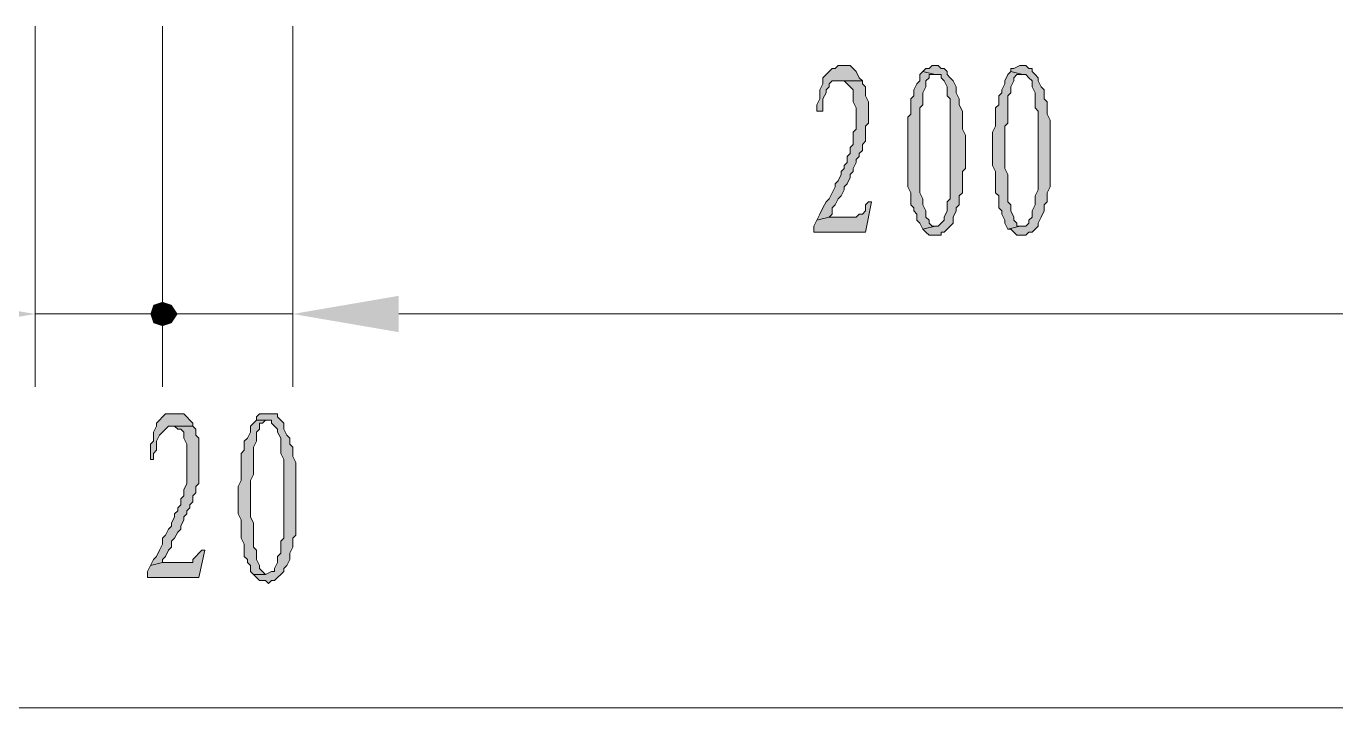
# Model space of a CAD drawing. Header units: millimetres. Extents: x 24 to 410, y 10 to 282.
# Drawn here: x 80.39 to 98.69, y 54.65 to 64.18 of the extents above; entities that cross this region are included whole.
import ezdxf

# ---------------------------------------------------------------- set-up
doc = ezdxf.new("R2010")
doc.units = ezdxf.units.MM

msp = doc.modelspace()

# ---------------------------------------------------------------- hatches: boundary and pattern name
h = msp.add_hatch(color=7)
h.dxf.hatch_style = 2
h.paths.add_polyline_path([(91.821, 63.627), (91.736333, 63.627), (91.694, 63.584667), (91.651667, 63.584667), (91.609333, 63.542333), (91.567, 63.5), (91.524667, 63.457667), (91.524667, 63.373), (91.482333, 63.288333), (91.482333, 63.161333), (91.44, 63.076667), (91.44, 62.992), (91.524667, 62.992), (91.524667, 63.161333), (91.567, 63.246), (91.567, 63.288333), (91.609333, 63.330667), (91.609333, 63.373), (91.651667, 63.415333), (91.694, 63.415333), (91.778667, 63.415333), (92.075, 63.415333), (92.032667, 63.457667), (91.990333, 63.542333), (91.948, 63.584667), (91.905667, 63.627)])
h = msp.add_hatch(color=7)
h.dxf.hatch_style = 2
h.paths.add_polyline_path([(92.921667, 63.542333), (92.879333, 63.5), (92.879333, 63.415333), (92.837, 63.373), (92.794667, 63.288333), (92.794667, 63.203667), (92.752333, 63.161333), (92.752333, 62.949667), (92.71, 62.907333), (92.71, 61.933667), (92.752333, 61.849), (92.752333, 61.806667), (92.752333, 61.679667), (92.794667, 61.637333), (92.794667, 61.595), (92.837, 61.552667), (92.837, 61.468), (92.879333, 61.425667), (92.921667, 61.341), (93.091, 61.383333), (93.048667, 61.383333), (93.006333, 61.425667), (93.006333, 61.468), (92.964, 61.510333), (92.964, 61.595), (92.921667, 61.679667), (92.921667, 61.764333), (92.879333, 61.849), (92.879333, 63.034333), (92.921667, 63.076667), (92.921667, 63.246), (92.964, 63.330667), (92.964, 63.415333), (93.006333, 63.457667), (93.006333, 63.5), (93.048667, 63.5), (93.091, 63.5)])
h = msp.add_hatch(color=7)
h.dxf.hatch_style = 2
h.paths.add_polyline_path([(93.091, 63.627), (93.048667, 63.627), (93.006333, 63.584667), (92.964, 63.584667), (92.921667, 63.542333), (93.091, 63.5), (93.175667, 63.5), (93.175667, 63.457667), (93.218, 63.415333), (93.260333, 63.330667), (93.260333, 63.203667), (93.302667, 63.161333), (93.302667, 62.441667), (93.302667, 62.399333), (93.302667, 61.764333), (93.260333, 61.722), (93.260333, 61.595), (93.218, 61.510333), (93.218, 61.468), (93.175667, 61.425667), (93.133333, 61.383333), (93.091, 61.383333), (92.921667, 61.341), (92.964, 61.298667), (93.006333, 61.256333), (93.175667, 61.256333), (93.175667, 61.298667), (93.218, 61.298667), (93.260333, 61.341), (93.302667, 61.383333), (93.345, 61.425667), (93.345, 61.510333), (93.387333, 61.595), (93.387333, 61.637333), (93.429667, 61.679667), (93.429667, 61.806667), (93.472, 61.849), (93.472, 62.145333), (93.514333, 62.187667), (93.514333, 62.653333), (93.472, 62.738), (93.472, 62.992), (93.429667, 63.076667), (93.429667, 63.161333), (93.387333, 63.246), (93.387333, 63.330667), (93.345, 63.415333), (93.302667, 63.457667), (93.260333, 63.5), (93.260333, 63.542333), (93.218, 63.584667), (93.175667, 63.584667), (93.133333, 63.627)])
h = msp.add_hatch(color=7)
h.dxf.hatch_style = 2
h.paths.add_polyline_path([(94.149333, 63.542333), (94.107, 63.5), (94.064667, 63.415333), (94.064667, 63.373), (94.022333, 63.288333), (94.022333, 63.246), (93.98, 63.203667), (93.98, 63.076667), (93.937667, 63.034333), (93.937667, 62.780333), (93.895333, 62.695667), (93.895333, 62.23), (93.937667, 62.145333), (93.937667, 61.849), (93.98, 61.806667), (93.98, 61.637333), (94.022333, 61.595), (94.022333, 61.552667), (94.064667, 61.468), (94.064667, 61.425667), (94.107, 61.341), (94.276333, 61.383333), (94.234, 61.383333), (94.234, 61.425667), (94.191667, 61.468), (94.191667, 61.510333), (94.149333, 61.595), (94.149333, 61.679667), (94.107, 61.722), (94.107, 62.103), (94.064667, 62.187667), (94.064667, 62.780333), (94.107, 62.822667), (94.107, 63.203667), (94.149333, 63.246), (94.149333, 63.330667), (94.191667, 63.415333), (94.191667, 63.457667), (94.234, 63.5), (94.318667, 63.5)])
h = msp.add_hatch(color=7)
h.dxf.hatch_style = 2
h.paths.add_polyline_path([(94.318667, 63.627), (94.276333, 63.627), (94.191667, 63.584667), (94.149333, 63.584667), (94.149333, 63.542333), (94.318667, 63.5), (94.361, 63.5), (94.403333, 63.457667), (94.445667, 63.415333), (94.445667, 63.330667), (94.488, 63.246), (94.488, 63.034333), (94.530333, 62.992), (94.530333, 62.441667), (94.530333, 62.399333), (94.530333, 61.891333), (94.488, 61.806667), (94.488, 61.679667), (94.445667, 61.595), (94.445667, 61.510333), (94.403333, 61.468), (94.403333, 61.425667), (94.361, 61.383333), (94.276333, 61.383333), (94.107, 61.341), (94.149333, 61.341), (94.191667, 61.298667), (94.234, 61.256333), (94.361, 61.256333), (94.403333, 61.298667), (94.445667, 61.298667), (94.488, 61.341), (94.530333, 61.383333), (94.530333, 61.425667), (94.572667, 61.510333), (94.615, 61.595), (94.615, 61.679667), (94.657333, 61.722), (94.657333, 61.849), (94.699667, 61.933667), (94.699667, 62.865), (94.657333, 62.949667), (94.657333, 63.119), (94.615, 63.161333), (94.615, 63.288333), (94.572667, 63.330667), (94.530333, 63.415333), (94.530333, 63.457667), (94.488, 63.5), (94.445667, 63.542333), (94.445667, 63.584667), (94.403333, 63.584667), (94.361, 63.627)])
h = msp.add_hatch(color=7)
h.dxf.hatch_style = 2
h.paths.add_polyline_path([(92.075, 63.415333), (91.778667, 63.415333), (91.821, 63.415333), (91.863333, 63.373), (91.905667, 63.330667), (91.948, 63.288333), (91.948, 63.119), (91.990333, 63.034333), (91.990333, 62.738), (91.948, 62.695667), (91.948, 62.526333), (91.905667, 62.484), (91.905667, 62.399333), (91.863333, 62.357), (91.863333, 62.272333), (91.821, 62.23), (91.821, 62.187667), (91.778667, 62.145333), (91.778667, 62.103), (91.736333, 62.018333), (91.694, 61.976), (91.694, 61.933667), (91.651667, 61.849), (91.609333, 61.764333), (91.567, 61.722), (91.524667, 61.637333), (91.482333, 61.552667), (91.44, 61.468), (91.609333, 61.510333), (91.651667, 61.552667), (91.651667, 61.637333), (91.694, 61.679667), (91.736333, 61.764333), (91.778667, 61.806667), (91.821, 61.891333), (91.821, 61.933667), (91.863333, 61.976), (91.905667, 62.060667), (91.905667, 62.103), (91.948, 62.145333), (91.948, 62.187667), (91.990333, 62.272333), (91.990333, 62.314667), (92.032667, 62.357), (92.032667, 62.399333), (92.075, 62.441667), (92.075, 62.526333), (92.117333, 62.568667), (92.117333, 62.780333), (92.159667, 62.822667), (92.159667, 63.119), (92.117333, 63.203667), (92.117333, 63.330667), (92.075, 63.373)])
h = msp.add_hatch(color=7)
h.dxf.hatch_style = 2
h.paths.add_polyline_path([(92.202, 61.722), (92.159667, 61.722), (92.117333, 61.679667), (92.117333, 61.595), (92.075, 61.552667), (92.032667, 61.552667), (91.990333, 61.510333), (91.609333, 61.510333), (91.44, 61.468), (91.397667, 61.383333), (91.397667, 61.298667), (92.117333, 61.298667)])
h = msp.add_hatch(color=7)
h.dxf.hatch_style = 2
h.paths.add_polyline_path([(78.994, 60.409667), (78.994, 59.901667), (80.518, 60.155667)])
h = msp.add_hatch(color=7)
h.dxf.hatch_style = 2
h.paths.add_polyline_path([(85.598, 60.409667), (85.598, 59.901667), (84.116333, 60.155667)])
h = msp.add_hatch(color=7)
h.dxf.hatch_style = 2
h.paths.add_polyline_path([(85.598, 60.409667), (85.598, 59.901667), (84.116333, 60.155667)])
h = msp.add_hatch(color=7)
h.dxf.hatch_style = 2
h.paths.add_polyline_path([(82.169, 60.282667), (82.126667, 60.155667), (82.296, 60.155667)])
h = msp.add_hatch(color=7)
h.dxf.hatch_style = 2
h.paths.add_polyline_path([(82.169, 60.282667), (82.126667, 60.155667), (82.296, 60.155667)])
h = msp.add_hatch(color=7)
h.dxf.hatch_style = 2
h.paths.add_polyline_path([(82.296, 60.325), (82.169, 60.282667), (82.296, 60.155667)])
h = msp.add_hatch(color=7)
h.dxf.hatch_style = 2
h.paths.add_polyline_path([(82.296, 60.325), (82.169, 60.282667), (82.296, 60.155667)])
h = msp.add_hatch(color=7)
h.dxf.hatch_style = 2
h.paths.add_polyline_path([(82.423, 60.282667), (82.296, 60.325), (82.296, 60.155667)])
h = msp.add_hatch(color=7)
h.dxf.hatch_style = 2
h.paths.add_polyline_path([(82.423, 60.282667), (82.296, 60.325), (82.296, 60.155667)])
h = msp.add_hatch(color=7)
h.dxf.hatch_style = 2
h.paths.add_polyline_path([(82.507667, 60.155667), (82.423, 60.282667), (82.296, 60.155667)])
h = msp.add_hatch(color=7)
h.dxf.hatch_style = 2
h.paths.add_polyline_path([(82.507667, 60.155667), (82.423, 60.282667), (82.296, 60.155667)])
h = msp.add_hatch(color=7)
h.dxf.hatch_style = 2
h.paths.add_polyline_path([(82.126667, 60.155667), (82.169, 60.028667), (82.296, 60.155667)])
h = msp.add_hatch(color=7)
h.dxf.hatch_style = 2
h.paths.add_polyline_path([(82.126667, 60.155667), (82.169, 60.028667), (82.296, 60.155667)])
h = msp.add_hatch(color=7)
h.dxf.hatch_style = 2
h.paths.add_polyline_path([(82.169, 60.028667), (82.296, 59.986333), (82.296, 60.155667)])
h = msp.add_hatch(color=7)
h.dxf.hatch_style = 2
h.paths.add_polyline_path([(82.169, 60.028667), (82.296, 59.986333), (82.296, 60.155667)])
h = msp.add_hatch(color=7)
h.dxf.hatch_style = 2
h.paths.add_polyline_path([(82.296, 59.986333), (82.423, 60.028667), (82.296, 60.155667)])
h = msp.add_hatch(color=7)
h.dxf.hatch_style = 2
h.paths.add_polyline_path([(82.423, 60.028667), (82.507667, 60.155667), (82.296, 60.155667)])
h = msp.add_hatch(color=7)
h.dxf.hatch_style = 2
h.paths.add_polyline_path([(82.296, 59.986333), (82.423, 60.028667), (82.296, 60.155667)])
h = msp.add_hatch(color=7)
h.dxf.hatch_style = 2
h.paths.add_polyline_path([(82.423, 60.028667), (82.507667, 60.155667), (82.296, 60.155667)])
h = msp.add_hatch(color=7)
h.dxf.hatch_style = 2
h.paths.add_polyline_path([(82.507667, 58.758667), (82.338333, 58.758667), (82.296, 58.716333), (82.253667, 58.674), (82.211333, 58.631667), (82.211333, 58.589333), (82.169, 58.504667), (82.169, 58.377667), (82.126667, 58.335333), (82.126667, 58.123667), (82.169, 58.123667), (82.169, 58.208333), (82.211333, 58.250667), (82.211333, 58.377667), (82.253667, 58.462333), (82.296, 58.504667), (82.338333, 58.547), (82.380667, 58.589333), (82.423, 58.589333), (82.719333, 58.589333), (82.719333, 58.631667), (82.677, 58.674), (82.634667, 58.716333), (82.592333, 58.758667)])
h = msp.add_hatch(color=7)
h.dxf.hatch_style = 2
h.paths.add_polyline_path([(83.777667, 58.758667), (83.650667, 58.758667), (83.608333, 58.716333), (83.608333, 58.674), (83.777667, 58.674), (83.82, 58.674), (83.82, 58.631667), (83.862333, 58.589333), (83.904667, 58.547), (83.904667, 58.504667), (83.947, 58.42), (83.947, 58.208333), (83.989333, 58.123667), (83.989333, 57.615667), (83.989333, 57.573333), (83.989333, 57.023), (83.947, 56.980667), (83.947, 56.811333), (83.904667, 56.769), (83.904667, 56.684333), (83.862333, 56.599667), (83.862333, 56.557333), (83.82, 56.557333), (83.735333, 56.515), (83.566, 56.515), (83.608333, 56.472667), (83.650667, 56.430333), (83.735333, 56.430333), (83.777667, 56.388), (83.82, 56.430333), (83.862333, 56.430333), (83.904667, 56.472667), (83.947, 56.515), (83.989333, 56.557333), (83.989333, 56.599667), (84.031667, 56.642), (84.074, 56.726667), (84.074, 56.811333), (84.116333, 56.896), (84.116333, 57.023), (84.158667, 57.065333), (84.158667, 58.081333), (84.116333, 58.166), (84.116333, 58.293), (84.074, 58.335333), (84.074, 58.42), (84.031667, 58.462333), (83.989333, 58.547), (83.989333, 58.631667), (83.947, 58.674), (83.904667, 58.716333), (83.904667, 58.758667), (83.862333, 58.758667)])
h = msp.add_hatch(color=7)
h.dxf.hatch_style = 2
h.paths.add_polyline_path([(82.719333, 58.589333), (82.423, 58.589333), (82.465333, 58.589333), (82.507667, 58.547), (82.55, 58.547), (82.592333, 58.504667), (82.592333, 58.42), (82.634667, 58.335333), (82.634667, 57.785), (82.592333, 57.700333), (82.592333, 57.615667), (82.55, 57.573333), (82.55, 57.488667), (82.507667, 57.446333), (82.507667, 57.404), (82.465333, 57.361667), (82.465333, 57.319333), (82.423, 57.234667), (82.423, 57.192333), (82.380667, 57.15), (82.338333, 57.065333), (82.296, 57.023), (82.296, 56.938333), (82.253667, 56.853667), (82.211333, 56.769), (82.169, 56.726667), (82.126667, 56.642), (82.296, 56.684333), (82.296, 56.726667), (82.338333, 56.769), (82.380667, 56.853667), (82.423, 56.896), (82.423, 56.980667), (82.465333, 57.023), (82.507667, 57.107667), (82.55, 57.15), (82.55, 57.192333), (82.592333, 57.277), (82.592333, 57.319333), (82.634667, 57.361667), (82.634667, 57.404), (82.677, 57.446333), (82.677, 57.488667), (82.719333, 57.531), (82.719333, 57.615667), (82.761667, 57.658), (82.761667, 57.742667), (82.804, 57.785), (82.804, 58.42), (82.761667, 58.462333), (82.761667, 58.547)])
h = msp.add_hatch(color=7)
h.dxf.hatch_style = 2
h.paths.add_polyline_path([(83.608333, 58.674), (83.566, 58.631667), (83.523667, 58.589333), (83.523667, 58.504667), (83.481333, 58.42), (83.439, 58.377667), (83.439, 58.250667), (83.396667, 58.208333), (83.396667, 57.827333), (83.354333, 57.742667), (83.354333, 57.361667), (83.396667, 57.277), (83.396667, 57.023), (83.439, 56.938333), (83.439, 56.769), (83.481333, 56.726667), (83.481333, 56.684333), (83.523667, 56.642), (83.523667, 56.557333), (83.566, 56.515), (83.735333, 56.515), (83.693, 56.557333), (83.650667, 56.599667), (83.650667, 56.642), (83.608333, 56.726667), (83.608333, 56.853667), (83.566, 56.896), (83.566, 57.234667), (83.523667, 57.319333), (83.523667, 57.827333), (83.566, 57.912), (83.566, 58.293), (83.608333, 58.377667), (83.608333, 58.504667), (83.650667, 58.547), (83.650667, 58.631667), (83.693, 58.631667), (83.735333, 58.674), (83.777667, 58.674)])
h = msp.add_hatch(color=7)
h.dxf.hatch_style = 2
h.paths.add_polyline_path([(82.888667, 56.853667), (82.846333, 56.853667), (82.804, 56.811333), (82.761667, 56.769), (82.719333, 56.726667), (82.719333, 56.684333), (82.677, 56.684333), (82.296, 56.684333), (82.126667, 56.642), (82.084333, 56.557333), (82.084333, 56.472667), (82.804, 56.472667)])

# ---------------------------------------------------------------- linework, layer by layer
at = {"color": 7, "lineweight": 0}
for points in [[(80.518, 64.177333), (80.518, 59.139667)], [(82.296, 64.177333), (82.296, 59.139667)], [(82.296, 64.177333), (82.296, 59.139667)], [(84.116333, 64.177333), (84.116333, 59.139667)], [(84.116333, 64.177333), (84.116333, 59.139667)], [(82.296, 60.155667), (80.518, 60.155667)], [(82.296, 60.155667), (80.814333, 60.155667)], [(82.296, 60.155667), (83.82, 60.155667)], [(82.296, 60.155667), (84.116333, 60.155667)], [(85.598, 60.155667), (87.122, 60.155667)], [(85.598, 60.155667), (100.626333, 60.155667)], [(42.206333, 54.652333), (145.076333, 54.652333)]]:
    msp.add_lwpolyline(points, dxfattribs=at)
for points in [[(91.821, 63.627), (91.736333, 63.627), (91.694, 63.584667), (91.651667, 63.584667), (91.609333, 63.542333), (91.567, 63.5), (91.524667, 63.457667), (91.524667, 63.373), (91.482333, 63.288333), (91.482333, 63.161333), (91.44, 63.076667), (91.44, 62.992), (91.524667, 62.992), (91.524667, 63.161333), (91.567, 63.246), (91.567, 63.288333), (91.609333, 63.330667), (91.609333, 63.373), (91.651667, 63.415333), (91.694, 63.415333), (91.778667, 63.415333), (92.075, 63.415333), (92.032667, 63.457667), (91.990333, 63.542333), (91.948, 63.584667), (91.905667, 63.627)], [(92.921667, 63.542333), (92.879333, 63.5), (92.879333, 63.415333), (92.837, 63.373), (92.794667, 63.288333), (92.794667, 63.203667), (92.752333, 63.161333), (92.752333, 62.949667), (92.71, 62.907333), (92.71, 61.933667), (92.752333, 61.849), (92.752333, 61.806667), (92.752333, 61.679667), (92.794667, 61.637333), (92.794667, 61.595), (92.837, 61.552667), (92.837, 61.468), (92.879333, 61.425667), (92.921667, 61.341), (93.091, 61.383333), (93.048667, 61.383333), (93.006333, 61.425667), (93.006333, 61.468), (92.964, 61.510333), (92.964, 61.595), (92.921667, 61.679667), (92.921667, 61.764333), (92.879333, 61.849), (92.879333, 63.034333), (92.921667, 63.076667), (92.921667, 63.246), (92.964, 63.330667), (92.964, 63.415333), (93.006333, 63.457667), (93.006333, 63.5), (93.048667, 63.5), (93.091, 63.5)], [(93.091, 63.627), (93.048667, 63.627), (93.006333, 63.584667), (92.964, 63.584667), (92.921667, 63.542333), (93.091, 63.5), (93.175667, 63.5), (93.175667, 63.457667), (93.218, 63.415333), (93.260333, 63.330667), (93.260333, 63.203667), (93.302667, 63.161333), (93.302667, 62.441667), (93.302667, 62.399333), (93.302667, 61.764333), (93.260333, 61.722), (93.260333, 61.595), (93.218, 61.510333), (93.218, 61.468), (93.175667, 61.425667), (93.133333, 61.383333), (93.091, 61.383333), (92.921667, 61.341), (92.964, 61.298667), (93.006333, 61.256333), (93.175667, 61.256333), (93.175667, 61.298667), (93.218, 61.298667), (93.260333, 61.341), (93.302667, 61.383333), (93.345, 61.425667), (93.345, 61.510333), (93.387333, 61.595), (93.387333, 61.637333), (93.429667, 61.679667), (93.429667, 61.806667), (93.472, 61.849), (93.472, 62.145333), (93.514333, 62.187667), (93.514333, 62.653333), (93.472, 62.738), (93.472, 62.992), (93.429667, 63.076667), (93.429667, 63.161333), (93.387333, 63.246), (93.387333, 63.330667), (93.345, 63.415333), (93.302667, 63.457667), (93.260333, 63.5), (93.260333, 63.542333), (93.218, 63.584667), (93.175667, 63.584667), (93.133333, 63.627)], [(94.149333, 63.542333), (94.107, 63.5), (94.064667, 63.415333), (94.064667, 63.373), (94.022333, 63.288333), (94.022333, 63.246), (93.98, 63.203667), (93.98, 63.076667), (93.937667, 63.034333), (93.937667, 62.780333), (93.895333, 62.695667), (93.895333, 62.23), (93.937667, 62.145333), (93.937667, 61.849), (93.98, 61.806667), (93.98, 61.637333), (94.022333, 61.595), (94.022333, 61.552667), (94.064667, 61.468), (94.064667, 61.425667), (94.107, 61.341), (94.276333, 61.383333), (94.234, 61.383333), (94.234, 61.425667), (94.191667, 61.468), (94.191667, 61.510333), (94.149333, 61.595), (94.149333, 61.679667), (94.107, 61.722), (94.107, 62.103), (94.064667, 62.187667), (94.064667, 62.780333), (94.107, 62.822667), (94.107, 63.203667), (94.149333, 63.246), (94.149333, 63.330667), (94.191667, 63.415333), (94.191667, 63.457667), (94.234, 63.5), (94.318667, 63.5)], [(94.318667, 63.627), (94.276333, 63.627), (94.191667, 63.584667), (94.149333, 63.584667), (94.149333, 63.542333), (94.318667, 63.5), (94.361, 63.5), (94.403333, 63.457667), (94.445667, 63.415333), (94.445667, 63.330667), (94.488, 63.246), (94.488, 63.034333), (94.530333, 62.992), (94.530333, 62.441667), (94.530333, 62.399333), (94.530333, 61.891333), (94.488, 61.806667), (94.488, 61.679667), (94.445667, 61.595), (94.445667, 61.510333), (94.403333, 61.468), (94.403333, 61.425667), (94.361, 61.383333), (94.276333, 61.383333), (94.107, 61.341), (94.149333, 61.341), (94.191667, 61.298667), (94.234, 61.256333), (94.361, 61.256333), (94.403333, 61.298667), (94.445667, 61.298667), (94.488, 61.341), (94.530333, 61.383333), (94.530333, 61.425667), (94.572667, 61.510333), (94.615, 61.595), (94.615, 61.679667), (94.657333, 61.722), (94.657333, 61.849), (94.699667, 61.933667), (94.699667, 62.865), (94.657333, 62.949667), (94.657333, 63.119), (94.615, 63.161333), (94.615, 63.288333), (94.572667, 63.330667), (94.530333, 63.415333), (94.530333, 63.457667), (94.488, 63.5), (94.445667, 63.542333), (94.445667, 63.584667), (94.403333, 63.584667), (94.361, 63.627)], [(92.075, 63.415333), (91.778667, 63.415333), (91.821, 63.415333), (91.863333, 63.373), (91.905667, 63.330667), (91.948, 63.288333), (91.948, 63.119), (91.990333, 63.034333), (91.990333, 62.738), (91.948, 62.695667), (91.948, 62.526333), (91.905667, 62.484), (91.905667, 62.399333), (91.863333, 62.357), (91.863333, 62.272333), (91.821, 62.23), (91.821, 62.187667), (91.778667, 62.145333), (91.778667, 62.103), (91.736333, 62.018333), (91.694, 61.976), (91.694, 61.933667), (91.651667, 61.849), (91.609333, 61.764333), (91.567, 61.722), (91.524667, 61.637333), (91.482333, 61.552667), (91.44, 61.468), (91.609333, 61.510333), (91.651667, 61.552667), (91.651667, 61.637333), (91.694, 61.679667), (91.736333, 61.764333), (91.778667, 61.806667), (91.821, 61.891333), (91.821, 61.933667), (91.863333, 61.976), (91.905667, 62.060667), (91.905667, 62.103), (91.948, 62.145333), (91.948, 62.187667), (91.990333, 62.272333), (91.990333, 62.314667), (92.032667, 62.357), (92.032667, 62.399333), (92.075, 62.441667), (92.075, 62.526333), (92.117333, 62.568667), (92.117333, 62.780333), (92.159667, 62.822667), (92.159667, 63.119), (92.117333, 63.203667), (92.117333, 63.330667), (92.075, 63.373)], [(92.202, 61.722), (92.159667, 61.722), (92.117333, 61.679667), (92.117333, 61.595), (92.075, 61.552667), (92.032667, 61.552667), (91.990333, 61.510333), (91.609333, 61.510333), (91.44, 61.468), (91.397667, 61.383333), (91.397667, 61.298667), (92.117333, 61.298667)], [(82.507667, 58.758667), (82.338333, 58.758667), (82.296, 58.716333), (82.253667, 58.674), (82.211333, 58.631667), (82.211333, 58.589333), (82.169, 58.504667), (82.169, 58.377667), (82.126667, 58.335333), (82.126667, 58.123667), (82.169, 58.123667), (82.169, 58.208333), (82.211333, 58.250667), (82.211333, 58.377667), (82.253667, 58.462333), (82.296, 58.504667), (82.338333, 58.547), (82.380667, 58.589333), (82.423, 58.589333), (82.719333, 58.589333), (82.719333, 58.631667), (82.677, 58.674), (82.634667, 58.716333), (82.592333, 58.758667)], [(83.777667, 58.758667), (83.650667, 58.758667), (83.608333, 58.716333), (83.608333, 58.674), (83.777667, 58.674), (83.82, 58.674), (83.82, 58.631667), (83.862333, 58.589333), (83.904667, 58.547), (83.904667, 58.504667), (83.947, 58.42), (83.947, 58.208333), (83.989333, 58.123667), (83.989333, 57.615667), (83.989333, 57.573333), (83.989333, 57.023), (83.947, 56.980667), (83.947, 56.811333), (83.904667, 56.769), (83.904667, 56.684333), (83.862333, 56.599667), (83.862333, 56.557333), (83.82, 56.557333), (83.735333, 56.515), (83.566, 56.515), (83.608333, 56.472667), (83.650667, 56.430333), (83.735333, 56.430333), (83.777667, 56.388), (83.82, 56.430333), (83.862333, 56.430333), (83.904667, 56.472667), (83.947, 56.515), (83.989333, 56.557333), (83.989333, 56.599667), (84.031667, 56.642), (84.074, 56.726667), (84.074, 56.811333), (84.116333, 56.896), (84.116333, 57.023), (84.158667, 57.065333), (84.158667, 58.081333), (84.116333, 58.166), (84.116333, 58.293), (84.074, 58.335333), (84.074, 58.42), (84.031667, 58.462333), (83.989333, 58.547), (83.989333, 58.631667), (83.947, 58.674), (83.904667, 58.716333), (83.904667, 58.758667), (83.862333, 58.758667)], [(82.719333, 58.589333), (82.423, 58.589333), (82.465333, 58.589333), (82.507667, 58.547), (82.55, 58.547), (82.592333, 58.504667), (82.592333, 58.42), (82.634667, 58.335333), (82.634667, 57.785), (82.592333, 57.700333), (82.592333, 57.615667), (82.55, 57.573333), (82.55, 57.488667), (82.507667, 57.446333), (82.507667, 57.404), (82.465333, 57.361667), (82.465333, 57.319333), (82.423, 57.234667), (82.423, 57.192333), (82.380667, 57.15), (82.338333, 57.065333), (82.296, 57.023), (82.296, 56.938333), (82.253667, 56.853667), (82.211333, 56.769), (82.169, 56.726667), (82.126667, 56.642), (82.296, 56.684333), (82.296, 56.726667), (82.338333, 56.769), (82.380667, 56.853667), (82.423, 56.896), (82.423, 56.980667), (82.465333, 57.023), (82.507667, 57.107667), (82.55, 57.15), (82.55, 57.192333), (82.592333, 57.277), (82.592333, 57.319333), (82.634667, 57.361667), (82.634667, 57.404), (82.677, 57.446333), (82.677, 57.488667), (82.719333, 57.531), (82.719333, 57.615667), (82.761667, 57.658), (82.761667, 57.742667), (82.804, 57.785), (82.804, 58.42), (82.761667, 58.462333), (82.761667, 58.547)], [(83.608333, 58.674), (83.566, 58.631667), (83.523667, 58.589333), (83.523667, 58.504667), (83.481333, 58.42), (83.439, 58.377667), (83.439, 58.250667), (83.396667, 58.208333), (83.396667, 57.827333), (83.354333, 57.742667), (83.354333, 57.361667), (83.396667, 57.277), (83.396667, 57.023), (83.439, 56.938333), (83.439, 56.769), (83.481333, 56.726667), (83.481333, 56.684333), (83.523667, 56.642), (83.523667, 56.557333), (83.566, 56.515), (83.735333, 56.515), (83.693, 56.557333), (83.650667, 56.599667), (83.650667, 56.642), (83.608333, 56.726667), (83.608333, 56.853667), (83.566, 56.896), (83.566, 57.234667), (83.523667, 57.319333), (83.523667, 57.827333), (83.566, 57.912), (83.566, 58.293), (83.608333, 58.377667), (83.608333, 58.504667), (83.650667, 58.547), (83.650667, 58.631667), (83.693, 58.631667), (83.735333, 58.674), (83.777667, 58.674)], [(82.888667, 56.853667), (82.846333, 56.853667), (82.804, 56.811333), (82.761667, 56.769), (82.719333, 56.726667), (82.719333, 56.684333), (82.677, 56.684333), (82.296, 56.684333), (82.126667, 56.642), (82.084333, 56.557333), (82.084333, 56.472667), (82.804, 56.472667)]]:
    msp.add_lwpolyline(points, close=True, dxfattribs=at)

doc.saveas('drawing.dxf')
